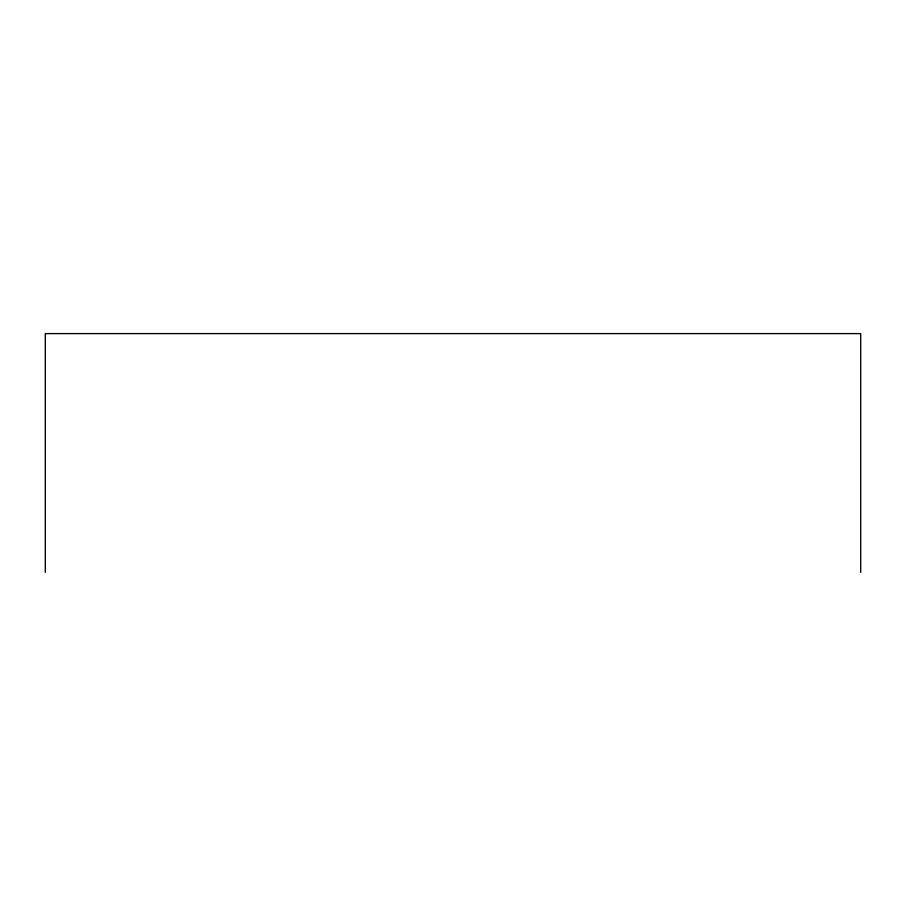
<?xml version="1.0" encoding="UTF-8"?>
<svg xmlns="http://www.w3.org/2000/svg" width="906" height="906" viewBox="0 0 906 906"><rect width="100%" height="100%" fill="white"/><g stroke="black" fill="none" stroke-linecap="round" stroke-linejoin="round"><path stroke-width="1.36" d="M860.7 572.399L860.7 333.601L45.3 333.601L45.3 572.399"/></g></svg>
